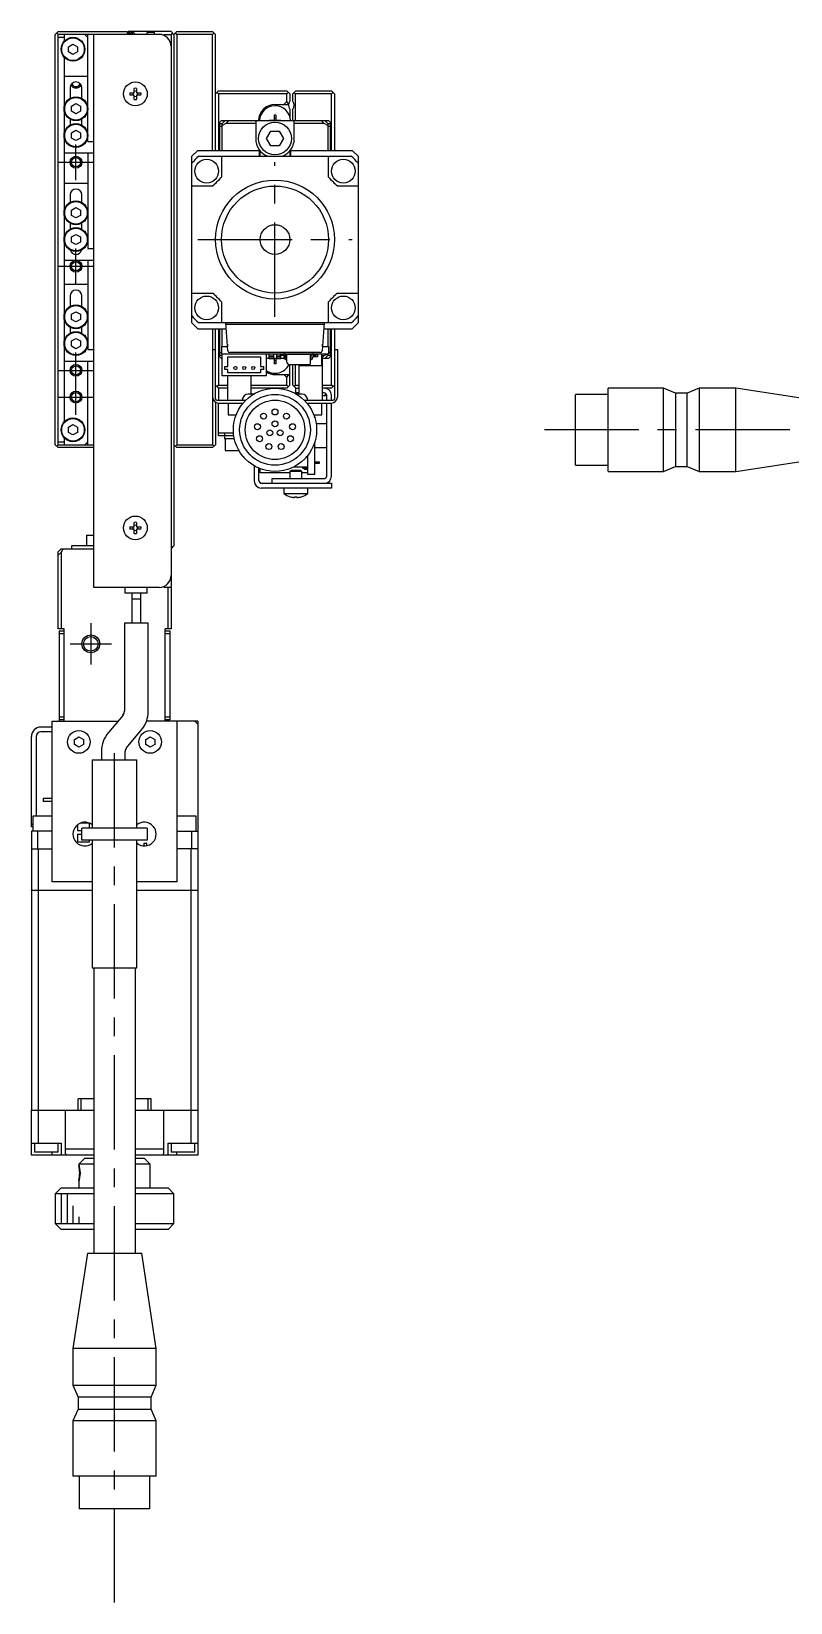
# Model space of a CAD drawing. Extents: x -2 to 723, y -8 to 429.
# Drawn here: x 383.4 to 511.2, y 81.6 to 345.8 of the extents above; entities that cross this region are included whole.
import ezdxf

# ---------------------------------------------------------------- set-up
doc = ezdxf.new("R2010")
doc.units = 0
doc.header["$LTSCALE"] = 0.5
doc.linetypes.add('CENTER', pattern=[50.8, 31.75, -6.35, 6.35, -6.35])
for name, color, linetype in [('MSM_CENTER', 1, 'CENTER'), ('MSM_CONTINUOUS', 7, 'CONTINUOUS'), ('MSM_NARROW', 5, 'CONTINUOUS')]:
    doc.layers.add(name, color=color, linetype=linetype)

msp = doc.modelspace()

# ---------------------------------------------------------------- linework, layer by layer
at = {"layer": 'MSM_CENTER'}
for p, q in [((390.89, 320.8), (390.89, 326.8)), ((387.89, 323.8), (393.89, 323.8)), ((424.39, 297.8), (424.39, 323.8)), ((390.89, 303.3), (390.89, 309.3)), ((411.39, 310.8), (437.39, 310.8)), ((387.89, 306.3), (393.89, 306.3)), ((390.89, 281.3), (390.89, 291.8)), ((387.89, 288.8), (393.89, 288.8)), ((387.89, 284.3), (393.89, 284.3)), ((612.62, 278.8), (467.44, 278.8)), ((393.39, 246.3), (393.39, 239.3)), ((389.89, 242.8), (396.89, 242.8)), ((397.39, 81.55), (397.39, 226.55))]:
    msp.add_line(p, q, dxfattribs=at)
at = {"layer": 'MSM_CONTINUOUS'}
for p, q in [((387.39, 345.3), (387.89, 345.8)), ((387.39, 276.3), (387.39, 345.3)), ((387.89, 345.3), (387.64, 345.55)), ((387.89, 345.8), (399.39, 345.8)), ((404.89, 345.3), (387.89, 345.3)), ((387.89, 276.3), (387.89, 345.3)), ((388.89, 344.8), (387.89, 344.8)), ((388.89, 345.3), (388.89, 344.13)), ((389.64, 343.24), (390.39, 343.67)), ((390.39, 343.67), (391.14, 343.24)), ((392.39, 345.3), (392.89, 344.8)), ((392.89, 327.3), (392.89, 345.3)), ((393.89, 252.3), (393.89, 345.3)), ((399.39, 345.8), (399.89, 345.3)), ((399.64, 345.55), (399.39, 345.3)), ((399.49, 345.7), (399.69, 345.7)), ((399.59, 345.7), (399.69, 345.8)), ((406.89, 345.8), (399.69, 345.8)), ((399.99, 345.3), (399.99, 345.4)), ((400.19, 345.3), (400.19, 345.8)), ((400.89, 345.3), (400.39, 345.8)), ((400.39, 345.3), (400.39, 345.8)), ((404.09, 345.6), (402.89, 345.6)), ((402.89, 345.3), (402.89, 345.6)), ((404.09, 345.3), (404.09, 345.6)), ((405.69, 345.3), (406.89, 345.3)), ((406.89, 345.8), (407.39, 345.3)), ((407.14, 345.55), (406.89, 345.3)), ((406.89, 345.3), (406.89, 245.3)), ((407.39, 345.3), (407.89, 345.8)), ((407.39, 345.3), (407.39, 259.3)), ((407.89, 345.3), (407.64, 345.55)), ((407.89, 345.8), (413.89, 345.8)), ((407.89, 345.3), (407.89, 276.3)), ((413.89, 345.3), (407.89, 345.3)), ((414.39, 345.3), (413.89, 345.8)), ((414.14, 345.55), (413.89, 345.3)), ((413.89, 325.8), (413.89, 345.3)), ((414.39, 325.8), (414.39, 345.3)), ((388.89, 341.48), (388.89, 280.13)), ((389.64, 342.37), (389.64, 343.24)), ((390.39, 341.94), (389.64, 342.37)), ((391.14, 342.37), (390.39, 341.94)), ((391.14, 343.24), (391.14, 342.37)), ((388.89, 338.3), (392.89, 338.3)), ((389.89, 336.3), (389.89, 334.54)), ((391.89, 334.54), (391.89, 336.3)), ((400.69, 335.5), (400.69, 336.23)), ((401.09, 336.23), (401.09, 335.5)), ((414.39, 335.3), (414.89, 335.8)), ((414.89, 335.8), (426.39, 335.8)), ((426.89, 335.3), (426.39, 335.8)), ((427.39, 335.3), (427.89, 335.8)), ((427.89, 335.8), (433.89, 335.8)), ((433.89, 335.8), (434.39, 335.3)), ((390.14, 333.24), (390.89, 333.67)), ((390.14, 332.37), (390.14, 333.24)), ((390.89, 333.67), (391.64, 333.24)), ((391.64, 333.24), (391.64, 332.37)), ((399.96, 335.5), (400.69, 335.5)), ((400.69, 335.1), (399.96, 335.1)), ((400.69, 334.38), (400.69, 335.1)), ((401.09, 335.5), (401.82, 335.5)), ((401.82, 335.1), (401.09, 335.1)), ((401.09, 335.1), (401.09, 334.38)), ((414.89, 335.3), (414.64, 335.55)), ((426.39, 335.3), (414.89, 335.3)), ((414.89, 335.3), (414.89, 325.8)), ((424.39, 333.5), (426.65, 333.5)), ((426.39, 334), (425.89, 333.5)), ((426.64, 335.55), (426.39, 335.3)), ((426.39, 334), (426.39, 335.3)), ((426.66, 333.62), (426.39, 334)), ((426.89, 335.3), (426.89, 334.07)), ((427.39, 334.07), (427.39, 335.3)), ((427.59, 335.5), (427.79, 335.3)), ((427.79, 335.3), (427.79, 330.8)), ((433.89, 335.3), (427.79, 335.3)), ((434.14, 335.55), (433.89, 335.3)), ((433.89, 325.8), (433.89, 335.3)), ((434.39, 335.3), (434.39, 325.8)), ((389.89, 331.07), (389.89, 330.04)), ((390.89, 331.94), (390.14, 332.37)), ((391.64, 332.37), (390.89, 331.94)), ((391.89, 330.04), (391.89, 331.07)), ((415.39, 330.8), (414.89, 330.3)), ((415.39, 330.8), (433.39, 330.8)), ((415.49, 330.3), (415.99, 330.8)), ((415.89, 330.7), (415.89, 330.8)), ((416.6, 330.8), (416.1, 330.3)), ((421.14, 330.8), (421.14, 327.8)), ((423.39, 330.8), (423.39, 330.85)), ((424.19, 330.85), (423.39, 330.85)), ((423.92, 330.85), (423.93, 330.8)), ((424.54, 331.7), (424.25, 331.7)), ((424.25, 331.7), (424.25, 330.91)), ((424.54, 331.17), (424.25, 331.17)), ((424.54, 331.7), (424.54, 330.91)), ((425.39, 330.85), (424.6, 330.85)), ((424.86, 330.85), (424.86, 330.8)), ((425.39, 330.8), (425.39, 330.85)), ((426.89, 332.74), (426.89, 331.42)), ((427.39, 330.8), (427.39, 332.74)), ((427.64, 327.8), (427.64, 330.8)), ((432.68, 330.3), (432.18, 330.8)), ((432.79, 330.8), (433.29, 330.3)), ((432.89, 330.7), (432.89, 330.8)), ((433.89, 330.3), (433.39, 330.8)), ((390.14, 328.74), (390.89, 329.17)), ((390.14, 327.87), (390.14, 328.74)), ((390.89, 327.44), (390.14, 327.87)), ((390.89, 329.17), (391.64, 328.74)), ((391.64, 327.87), (390.89, 327.44)), ((391.64, 328.74), (391.64, 327.87)), ((415.09, 330.3), (415.49, 330.3)), ((415.09, 325.8), (415.09, 330.3)), ((415.49, 329.8), (415.09, 329.8)), ((416.1, 330.3), (415.49, 330)), ((415.49, 325.8), (415.49, 330.3)), ((421.14, 330.3), (416.1, 330.3)), ((422.95, 327.8), (423.67, 329.05)), ((423.67, 326.55), (422.95, 327.8)), ((423.67, 329.05), (425.11, 329.05)), ((425.11, 329.05), (425.83, 327.8)), ((425.83, 327.8), (425.11, 326.55)), ((432.68, 330.3), (427.64, 330.3)), ((433.29, 330), (432.68, 330.3)), ((433.29, 330.3), (433.69, 330.3)), ((433.29, 330.3), (433.29, 325.8)), ((433.69, 329.8), (433.29, 329.8)), ((433.69, 330.3), (433.69, 325.8)), ((393.89, 325.3), (388.89, 325.3)), ((392.89, 327.3), (393.89, 327.3)), ((392.89, 325.3), (392.89, 309.3)), ((411.39, 325.8), (410.39, 324.8)), ((411.39, 325.8), (421.79, 325.8)), ((421.79, 324.8), (421.79, 325.8)), ((421.9, 324.8), (421.9, 325.71)), ((425.11, 326.55), (423.67, 326.55)), ((426.88, 325.71), (426.88, 324.8)), ((426.99, 325.8), (426.99, 324.8)), ((426.99, 325.8), (437.39, 325.8)), ((438.39, 324.8), (437.39, 325.8)), ((410.39, 296.8), (410.39, 324.8)), ((411.55, 324.8), (437.24, 324.8)), ((415.39, 324.8), (415.39, 321.3)), ((433.39, 321.3), (433.39, 324.8)), ((438.39, 324.8), (438.39, 296.8)), ((388.89, 320.3), (392.89, 320.3)), ((413.89, 319.8), (410.39, 319.8)), ((438.39, 319.8), (434.89, 319.8)), ((389.89, 318.3), (389.89, 317.04)), ((391.89, 317.04), (391.89, 318.3)), ((390.14, 315.74), (390.89, 316.17)), ((390.14, 314.87), (390.14, 315.74)), ((390.89, 314.44), (390.14, 314.87)), ((390.89, 316.17), (391.64, 315.74)), ((391.64, 314.87), (390.89, 314.44)), ((391.64, 315.74), (391.64, 314.87)), ((389.89, 313.57), (389.89, 312.54)), ((391.89, 312.54), (391.89, 313.57)), ((390.14, 311.24), (390.89, 311.67)), ((390.14, 310.37), (390.14, 311.24)), ((390.89, 309.94), (390.14, 310.37)), ((390.89, 311.67), (391.64, 311.24)), ((391.64, 310.37), (390.89, 309.94)), ((391.64, 311.24), (391.64, 310.37)), ((392.89, 309.3), (393.89, 309.3)), ((393.89, 307.3), (388.89, 307.3)), ((392.89, 307.3), (392.89, 292.3)), ((388.89, 303.3), (392.89, 303.3)), ((389.89, 301.3), (389.89, 299.54)), ((391.89, 299.54), (391.89, 301.3)), ((410.39, 301.8), (413.89, 301.8)), ((434.89, 301.8), (438.39, 301.8)), ((390.14, 298.24), (390.89, 298.67)), ((390.89, 298.67), (391.64, 298.24)), ((415.39, 300.3), (415.39, 296.8)), ((433.39, 296.8), (433.39, 300.3)), ((389.89, 296.07), (389.89, 295.04)), ((390.14, 297.37), (390.14, 298.24)), ((390.89, 296.94), (390.14, 297.37)), ((391.64, 297.37), (390.89, 296.94)), ((391.64, 298.24), (391.64, 297.37)), ((391.89, 295.04), (391.89, 296.07)), ((410.39, 296.8), (411.39, 295.8)), ((437.24, 296.8), (411.55, 296.8)), ((416.47, 292.08), (416.14, 296.8)), ((432.62, 296.5), (416.16, 296.5)), ((432.64, 296.8), (432.31, 292.08)), ((437.39, 295.8), (438.39, 296.8)), ((390.14, 293.74), (390.89, 294.17)), ((390.14, 292.87), (390.14, 293.74)), ((390.89, 294.17), (391.64, 293.74)), ((391.64, 293.74), (391.64, 292.87)), ((411.39, 295.8), (416.21, 295.8)), ((413.89, 295.8), (413.89, 276.3)), ((414.39, 284), (414.39, 295.8)), ((414.89, 295.8), (414.89, 286.3)), ((415.09, 291.3), (415.09, 295.8)), ((415.49, 292.8), (415.49, 295.8)), ((432.57, 295.8), (437.39, 295.8)), ((433.29, 295.8), (433.29, 292.8)), ((433.69, 295.8), (433.69, 291.3)), ((433.89, 286.3), (433.89, 295.8)), ((434.39, 295.8), (434.39, 284)), ((390.89, 292.44), (390.14, 292.87)), ((391.64, 292.87), (390.89, 292.44)), ((392.89, 292.3), (393.89, 292.3)), ((413.89, 292.3), (414.39, 292.3)), ((414.89, 291.3), (415.39, 290.8)), ((415.09, 291.8), (415.39, 291.8)), ((415.47, 291.3), (415.09, 291.3)), ((415.39, 292.8), (415.39, 291.6)), ((415.39, 292.8), (416.42, 292.8)), ((415.39, 291.6), (433.39, 291.6)), ((415.39, 290.8), (415.47, 290.8)), ((415.47, 287.9), (415.47, 291.6)), ((416.39, 293.23), (416.39, 292.8)), ((416.47, 291.1), (421.97, 291.1)), ((416.47, 289.45), (416.47, 291.1)), ((432.01, 291.8), (416.77, 291.8)), ((421.97, 291.1), (421.97, 289.45)), ((422.97, 287.9), (422.97, 291.6)), ((425.98, 290.8), (422.97, 290.8)), ((423.39, 290.76), (423.39, 291.6)), ((424.14, 291.18), (423.39, 291.18)), ((424.14, 291.05), (423.39, 291.05)), ((424.19, 290.76), (423.39, 290.76)), ((423.93, 290.8), (423.92, 290.76)), ((424.14, 291.6), (424.14, 290.8)), ((424.25, 290.7), (424.25, 289.9)), ((424.54, 290.7), (424.54, 289.9)), ((425.39, 290.76), (424.6, 290.76)), ((424.64, 291.6), (424.64, 290.8)), ((425.39, 291.18), (424.64, 291.18)), ((425.39, 291.05), (424.64, 291.05)), ((424.86, 290.8), (424.86, 290.76)), ((425.34, 291.37), (425.34, 291.6)), ((425.34, 291.37), (425.85, 291.37)), ((425.39, 290.76), (425.39, 291.37)), ((425.59, 291.37), (425.59, 291.6)), ((425.66, 291.37), (425.66, 291.6)), ((425.89, 291.6), (425.89, 291.6)), ((425.89, 291.37), (425.89, 290.8)), ((425.95, 291.18), (425.89, 291.18)), ((425.95, 291.05), (425.89, 291.05)), ((425.95, 291.27), (425.95, 290.94)), ((426.18, 290.94), (426.18, 291.27)), ((426.39, 291.18), (426.18, 291.18)), ((426.39, 291.05), (426.18, 291.05)), ((426.28, 290.84), (426.39, 290.84)), ((426.39, 290.15), (426.39, 291.4)), ((426.49, 291.5), (430.19, 291.5)), ((427.08, 291.6), (427.08, 291.5)), ((427.64, 291.6), (427.64, 291.5)), ((428.49, 291.6), (428.49, 291.5)), ((428.61, 291.6), (428.61, 291.5)), ((430.29, 291.4), (430.29, 289.82)), ((430.5, 291.05), (430.29, 291.05)), ((430.29, 290.84), (430.4, 290.84)), ((430.5, 290.94), (430.5, 291.27)), ((430.61, 291.6), (430.61, 291.52)), ((430.73, 291.27), (430.73, 290.94)), ((431.57, 291.05), (430.73, 291.05)), ((430.83, 291.37), (431.34, 291.37)), ((431.03, 291.6), (431.03, 291.37)), ((431.09, 291.6), (431.09, 291.37)), ((431.34, 291.6), (431.34, 291.37)), ((431.57, 291.6), (431.57, 291.05)), ((432.29, 289.6), (432.29, 291.6)), ((432.29, 290.92), (432.68, 291.3)), ((432.29, 291.3), (432.68, 291.3)), ((433.39, 290.8), (432.29, 290.8)), ((432.36, 292.8), (433.39, 292.8)), ((432.39, 292.8), (432.39, 293.23)), ((432.39, 283.8), (432.39, 290.8)), ((432.68, 291.3), (433.28, 291.6)), ((433.29, 291.3), (432.79, 290.8)), ((432.89, 290.8), (432.89, 290.9)), ((433.29, 291.6), (433.29, 291.3)), ((433.69, 291.3), (433.29, 291.3)), ((433.39, 292.8), (433.39, 291.6)), ((433.39, 291.8), (433.69, 291.8)), ((433.39, 290.8), (433.89, 291.3)), ((434.39, 292.3), (434.89, 292.3)), ((434.89, 292.3), (434.89, 284.3)), ((393.89, 290.3), (388.89, 290.3)), ((392.89, 276.3), (392.89, 290.3)), ((415.97, 289.45), (416.47, 289.45)), ((415.97, 288.95), (415.97, 289.45)), ((416.47, 288.95), (415.97, 288.95)), ((416.47, 288.4), (416.47, 288.95)), ((421.97, 288.4), (416.47, 288.4)), ((421.97, 289.45), (422.47, 289.45)), ((421.97, 288.95), (421.97, 288.4)), ((422.47, 288.95), (421.97, 288.95)), ((422.47, 289.45), (422.47, 288.95)), ((424.25, 290.43), (424.54, 290.43)), ((424.54, 289.9), (424.25, 289.9)), ((424.39, 288.1), (426.89, 288.1)), ((425.89, 288.1), (426.39, 287.6)), ((426.28, 290.61), (426.39, 290.61)), ((426.39, 287.6), (426.74, 288.1)), ((426.74, 289.75), (426.42, 290.07)), ((430.19, 289.72), (426.81, 289.72)), ((426.89, 286.3), (426.89, 289.72)), ((427.39, 286.3), (427.39, 289.72)), ((427.79, 289.72), (427.79, 286.3)), ((428.39, 289.72), (428.39, 284.8)), ((428.49, 289.72), (428.49, 289.6)), ((428.49, 289.6), (432.29, 289.6)), ((430.29, 290.61), (430.4, 290.61)), ((414.89, 285.8), (414.39, 286.3)), ((414.64, 286.05), (414.89, 286.3)), ((414.89, 286.3), (416.39, 286.3)), ((414.89, 285.8), (414.89, 283.8)), ((416.39, 285.8), (414.89, 285.8)), ((422.97, 287.9), (415.47, 287.9)), ((416.39, 287.9), (416.39, 283.8)), ((420.39, 284.8), (420.39, 287.9)), ((420.39, 286.3), (426.39, 286.3)), ((426.39, 285.8), (420.39, 285.8)), ((426.39, 286.3), (426.39, 287.6)), ((426.39, 286.3), (426.64, 286.05)), ((426.89, 286.3), (426.39, 285.8)), ((427.89, 285.8), (427.39, 286.3)), ((427.79, 286.3), (427.59, 286.1)), ((427.79, 286.3), (428.39, 286.3)), ((427.89, 285), (427.89, 285.8)), ((427.89, 285.8), (428.39, 285.8)), ((432.39, 286.3), (433.89, 286.3)), ((433.89, 285.8), (432.39, 285.8)), ((433.89, 286.3), (434.14, 286.05)), ((434.39, 286.3), (433.89, 285.8)), ((489.77, 285.8), (480.47, 285.8)), ((480.47, 271.8), (480.47, 285.8)), ((491.77, 284.95), (489.77, 285.8)), ((489.77, 271.8), (489.77, 285.8)), ((495.77, 285.8), (493.77, 284.95)), ((501.97, 285.8), (495.77, 285.8)), ((495.77, 285.8), (495.77, 271.8)), ((517.97, 283.37), (501.97, 285.8)), ((501.97, 271.8), (501.97, 285.8)), ((414.39, 283.44), (414.39, 276.3)), ((414.59, 283.8), (419.49, 283.8)), ((414.89, 283.3), (419.03, 283.3)), ((414.89, 277.8), (414.89, 283.3)), ((416.49, 283.3), (416.49, 281.3)), ((418.89, 283.3), (418.89, 283.13)), ((420.78, 284.8), (419.89, 284.8)), ((428.39, 285), (427.89, 285)), ((428.89, 284.8), (428, 284.8)), ((429.29, 283.8), (434.19, 283.8)), ((429.75, 283.3), (433.89, 283.3)), ((429.89, 283.13), (429.89, 283.3)), ((432.29, 281.3), (432.29, 283.3)), ((432.69, 285), (432.39, 285)), ((432.89, 284.5), (432.39, 284.5)), ((432.89, 284.5), (432.89, 284.95)), ((433.09, 283.8), (433.09, 284.6)), ((433.09, 271), (433.09, 283.3)), ((433.89, 283.8), (433.89, 284.6)), ((433.89, 271), (433.89, 283.3)), ((480.47, 284.75), (474.97, 284.75)), ((474.97, 272.85), (474.97, 284.75)), ((493.77, 284.95), (491.77, 284.95)), ((491.77, 284.95), (491.77, 272.65)), ((493.77, 272.65), (493.77, 284.95)), ((416.49, 281.3), (417.85, 281.3)), ((430.93, 281.3), (432.29, 281.3)), ((431.09, 280.83), (431.09, 281.3)), ((388.89, 277.48), (388.89, 276.3)), ((389.64, 279.24), (390.39, 279.67)), ((389.64, 278.37), (389.64, 279.24)), ((390.39, 277.94), (389.64, 278.37)), ((390.39, 279.67), (391.14, 279.24)), ((391.14, 278.37), (390.39, 277.94)), ((391.14, 279.24), (391.14, 278.37)), ((414.89, 278.3), (417.41, 278.3)), ((417.46, 277.8), (414.89, 277.8)), ((415.89, 278.3), (415.89, 277.3)), ((433.09, 279.8), (431.32, 279.8)), ((387.39, 276.3), (387.89, 275.8)), ((387.64, 276.05), (387.89, 276.3)), ((387.89, 276.8), (388.89, 276.8)), ((387.89, 276.3), (393.89, 276.3)), ((393.89, 275.8), (387.89, 275.8)), ((392.89, 276.8), (392.39, 276.3)), ((407.89, 275.8), (407.39, 276.3)), ((407.64, 276.05), (407.89, 276.3)), ((407.89, 276.3), (413.89, 276.3)), ((413.89, 275.8), (407.89, 275.8)), ((414.14, 276.05), (413.89, 276.3)), ((413.89, 275.8), (414.39, 276.3)), ((417.55, 277.3), (415.89, 277.3)), ((415.99, 277.3), (415.99, 275.3)), ((415.99, 275.3), (418.33, 275.3)), ((431.09, 271.3), (431.09, 276.78)), ((431.09, 275.8), (433.09, 275.8)), ((420.89, 272.74), (420.89, 270.2)), ((421.69, 270.3), (421.69, 272.35)), ((421.89, 271.55), (421.89, 272.27)), ((427.54, 272.55), (429.89, 272.55)), ((429.09, 272.32), (429.09, 272.55)), ((429.89, 272.32), (429.09, 272.32)), ((429.34, 272.1), (429.34, 272.32)), ((429.89, 271.3), (429.89, 274.47)), ((431.09, 273.43), (431.89, 273.43)), ((431.09, 273.18), (431.89, 273.18)), ((431.89, 273.18), (431.89, 273.43)), ((474.97, 272.85), (480.47, 272.85)), ((489.77, 271.8), (491.77, 272.65)), ((491.77, 272.65), (493.77, 272.65)), ((493.77, 272.65), (495.77, 271.8)), ((501.97, 271.8), (517.97, 274.23)), ((426.89, 271.55), (421.89, 271.55)), ((422.19, 269.8), (433.89, 269.8)), ((423.89, 269.8), (423.89, 270.6)), ((423.89, 270.6), (432.69, 270.6)), ((427.09, 272), (426.89, 271.8)), ((428.89, 271.8), (426.89, 271.8)), ((426.89, 271.8), (426.89, 270.6)), ((427.09, 272), (428.69, 272)), ((428.89, 271.8), (428.69, 272)), ((428.89, 270.6), (428.89, 271.8)), ((429.89, 271.55), (428.89, 271.55)), ((429.89, 272.1), (429.34, 272.1)), ((431.09, 271.3), (429.89, 271.3)), ((433.89, 269.8), (433.89, 269)), ((480.47, 271.8), (489.77, 271.8)), ((495.77, 271.8), (501.97, 271.8)), ((433.89, 269), (422.09, 269)), ((425.89, 269), (425.89, 268.11)), ((425.89, 268.11), (429.89, 268.11)), ((426.94, 267.55), (426.96, 267.55)), ((427.69, 267.55), (428.09, 267.55)), ((427.69, 267.42), (427.69, 267.55)), ((428.09, 267.55), (428.09, 267.42)), ((428.82, 267.55), (428.84, 267.55)), ((429.89, 268.11), (429.89, 269)), ((399.96, 262.5), (400.69, 262.5)), ((400.69, 262.1), (399.96, 262.1)), ((400.69, 262.5), (400.69, 263.23)), ((400.69, 261.38), (400.69, 262.1)), ((401.09, 263.23), (401.09, 262.5)), ((401.09, 262.5), (401.82, 262.5)), ((401.82, 262.1), (401.09, 262.1)), ((401.09, 262.1), (401.09, 261.38)), ((393.89, 259.3), (390.14, 259.3)), ((390.14, 259.3), (390.14, 258.8)), ((392.64, 261.1), (393.89, 261.1)), ((392.64, 261.1), (392.64, 259.3)), ((406.89, 259.3), (407.14, 259.05)), ((406.89, 258.8), (407.39, 259.3)), ((387.89, 258.3), (388.39, 258.8)), ((387.89, 245.3), (387.89, 258.3)), ((388.39, 258.19), (387.89, 257.69)), ((388.7, 258.8), (388.39, 258.19)), ((388.39, 258.8), (393.89, 258.8)), ((388.39, 258.19), (388.39, 245.3)), ((404.89, 252.3), (393.89, 252.3)), ((399.19, 251.3), (399.19, 252.3)), ((402.89, 251.3), (399.19, 251.3)), ((400.29, 251.3), (400.29, 246.3)), ((401.79, 246.3), (401.79, 251.3)), ((402.89, 251.3), (402.89, 252.3)), ((406.89, 252.3), (405.69, 252.3)), ((406.39, 245.3), (406.39, 252.3)), ((401.79, 250.3), (400.29, 250.3)), ((399.04, 246.3), (399.04, 231.47)), ((403.04, 246.3), (399.04, 246.3)), ((403.04, 231.47), (403.04, 246.3)), ((388.89, 245.3), (387.89, 245.3)), ((388.09, 245), (388.89, 245)), ((388.09, 245), (388.09, 229.8)), ((388.89, 244.5), (388.09, 244.5)), ((388.89, 229.8), (388.89, 245.3)), ((405.89, 229.8), (405.89, 245.3)), ((406.89, 245.3), (405.89, 245.3)), ((405.89, 245), (406.69, 245)), ((406.69, 244.5), (405.89, 244.5)), ((406.69, 245), (406.69, 230)), ((388.09, 230.5), (388.89, 230.5)), ((388.89, 230), (388.09, 230)), ((398.81, 230.83), (396.35, 227.91)), ((405.89, 230.5), (406.69, 230.5)), ((406.69, 230), (405.89, 230)), ((386.89, 228.8), (384.99, 228.8)), ((386.89, 228), (384.99, 228)), ((386.89, 202.8), (386.89, 229.8)), ((386.89, 229.8), (397.95, 229.8)), ((399.42, 225.33), (401.87, 228.26)), ((411.39, 229.8), (402.75, 229.8)), ((407.89, 229.8), (407.89, 202.8)), ((410.89, 229.8), (411.39, 229.3)), ((411.39, 229.8), (411.39, 201.35)), ((383.39, 212), (383.39, 227.2)), ((384.19, 227.2), (384.19, 213.8)), ((390.64, 226.74), (391.39, 227.17)), ((390.64, 225.87), (390.64, 226.74)), ((391.39, 225.44), (390.64, 225.87)), ((391.39, 227.17), (392.14, 226.74)), ((392.14, 225.87), (391.39, 225.44)), ((392.14, 226.74), (392.14, 225.87)), ((395.18, 224.69), (395.18, 223.3)), ((399.18, 223.3), (399.18, 224.69)), ((402.64, 226.74), (403.39, 227.17)), ((402.64, 225.87), (402.64, 226.74)), ((403.39, 225.44), (402.64, 225.87)), ((403.39, 227.17), (404.14, 226.74)), ((404.14, 225.87), (403.39, 225.44)), ((404.14, 226.74), (404.14, 225.87)), ((393.64, 223.3), (401.14, 223.3)), ((393.64, 223.3), (393.64, 211.8)), ((401.14, 211.8), (401.14, 223.3)), ((386.89, 216.8), (385.39, 216.8)), ((385.39, 216.8), (385.39, 216.3)), ((386.89, 216.3), (385.39, 216.3)), ((383.39, 212.5), (383.64, 212.5)), ((383.64, 212), (383.39, 212)), ((386.89, 213.8), (383.64, 213.8)), ((383.64, 213.8), (383.64, 211.3)), ((391.17, 212.39), (391.17, 211.39)), ((393.17, 212.64), (391.59, 212.64)), ((391.89, 209.8), (391.89, 211.8)), ((402.89, 211.8), (391.89, 211.8)), ((393.17, 211.8), (393.17, 212.64)), ((402.89, 211.8), (402.89, 209.8)), ((411.14, 213.8), (407.89, 213.8)), ((411.14, 211.3), (411.14, 213.8)), ((383.39, 211.3), (383.39, 201.35)), ((386.89, 211.3), (383.39, 211.3)), ((384.39, 211.3), (384.39, 208.3)), ((391.17, 211.39), (391.89, 211.39)), ((391.89, 210.73), (391.17, 210.73)), ((391.17, 210.73), (391.17, 209.48)), ((391.17, 209.48), (393.17, 209.48)), ((402.89, 209.8), (391.89, 209.8)), ((393.17, 209.48), (393.17, 209.8)), ((393.64, 209.8), (393.64, 188.3)), ((401.14, 188.3), (401.14, 209.8)), ((401.14, 209.3), (401.32, 209.3)), ((401.32, 209.12), (401.32, 209.3)), ((402.32, 209.3), (402.32, 208.81)), ((402.32, 209.3), (402.82, 209.3)), ((402.82, 208.85), (402.82, 209.3)), ((407.89, 211.3), (411.39, 211.3)), ((410.39, 208.3), (410.39, 211.3)), ((383.39, 208.3), (386.89, 208.3)), ((384.55, 208.3), (384.55, 201.35)), ((411.39, 208.3), (407.89, 208.3)), ((410.24, 208.3), (410.24, 201.35)), ((383.39, 201.35), (393.64, 201.35)), ((383.39, 201.3), (383.39, 164.35)), ((393.64, 201.3), (383.39, 201.3)), ((383.4, 201.3), (383.4, 201.35)), ((384.55, 201.3), (384.55, 201.35)), ((384.55, 201.3), (384.55, 164.35)), ((393.64, 202.8), (386.89, 202.8)), ((407.89, 202.8), (401.14, 202.8)), ((401.14, 201.35), (411.39, 201.35)), ((411.39, 201.3), (401.14, 201.3)), ((410.23, 201.3), (410.23, 201.35)), ((410.24, 201.3), (410.24, 164.35)), ((411.38, 201.3), (411.38, 201.35)), ((411.39, 201.3), (411.39, 164.35)), ((393.64, 188.3), (401.14, 188.3)), ((393.89, 188.3), (393.89, 140.3)), ((400.89, 140.3), (400.89, 188.3)), ((383.39, 164.35), (391.74, 164.35)), ((383.39, 156.8), (383.39, 164.3)), ((393.89, 164.3), (383.39, 164.3)), ((383.4, 164.3), (383.4, 164.35)), ((384.55, 164.3), (384.55, 164.35)), ((384.55, 164.3), (384.55, 158.8)), ((389.14, 157.85), (389.14, 164.3)), ((391.24, 164.35), (391.24, 166.3)), ((393.89, 166.3), (391.24, 166.3)), ((391.74, 164.3), (391.74, 166.3)), ((403.54, 166.3), (400.89, 166.3)), ((411.39, 164.3), (400.89, 164.3)), ((403.04, 164.3), (403.04, 166.3)), ((403.04, 164.35), (411.39, 164.35)), ((403.54, 164.35), (403.54, 166.3)), ((405.64, 164.3), (405.64, 157.85)), ((410.23, 164.3), (410.23, 164.35)), ((410.24, 164.3), (410.24, 158.8)), ((411.38, 164.3), (411.38, 164.35)), ((411.39, 164.3), (411.39, 156.8)), ((383.39, 158.8), (388.39, 158.8)), ((383.89, 158.8), (383.89, 157.3)), ((387.89, 157.3), (387.89, 158.8)), ((388.39, 158.8), (388.39, 156.8)), ((406.39, 156.8), (406.39, 158.8)), ((406.39, 158.8), (411.39, 158.8)), ((406.89, 158.8), (406.89, 157.3)), ((410.89, 157.3), (410.89, 158.8)), ((393.89, 156.8), (383.39, 156.8)), ((387.89, 157.3), (383.89, 157.3)), ((386.89, 156.8), (386.89, 157.3)), ((389.14, 157.85), (393.89, 157.85)), ((389.14, 157), (389.14, 157.8)), ((393.89, 157.8), (389.14, 157.8)), ((389.14, 157), (389.16, 157)), ((389.16, 157), (389.16, 156.8)), ((389.19, 157.8), (389.19, 157.85)), ((391.39, 155.3), (392.39, 156.3)), ((392.39, 156.3), (393.89, 156.3)), ((400.89, 157.85), (405.64, 157.85)), ((405.64, 157.8), (400.89, 157.8)), ((411.39, 156.8), (400.89, 156.8)), ((400.89, 156.3), (402.39, 156.3)), ((402.39, 156.3), (403.39, 155.3)), ((405.59, 157.8), (405.59, 157.85)), ((405.62, 157), (405.64, 157)), ((405.62, 156.8), (405.62, 157)), ((405.64, 157.8), (405.64, 157)), ((410.89, 157.3), (406.89, 157.3)), ((407.89, 156.8), (407.89, 157.3)), ((393.89, 155.3), (391.39, 155.3)), ((403.39, 155.3), (400.89, 155.3)), ((403.39, 151.3), (403.39, 155.3)), ((388.39, 151.3), (387.39, 150.3)), ((388.39, 151.3), (393.89, 151.3)), ((391.39, 152.3), (391.39, 151.3)), ((400.89, 151.3), (406.39, 151.3)), ((407.39, 150.3), (406.39, 151.3)), ((393.89, 150.3), (387.39, 150.3)), ((387.39, 150.3), (387.39, 145.3)), ((407.39, 150.3), (400.89, 150.3)), ((407.39, 145.3), (407.39, 150.3)), ((387.39, 145.3), (393.89, 145.3)), ((387.39, 145.3), (388.39, 144.3)), ((393.89, 144.3), (388.39, 144.3)), ((400.89, 145.3), (407.39, 145.3)), ((406.39, 144.3), (400.89, 144.3)), ((406.39, 144.3), (407.39, 145.3)), ((392.82, 140.3), (390.39, 124.3)), ((392.82, 140.3), (401.96, 140.3)), ((404.39, 124.3), (401.96, 140.3)), ((404.39, 124.3), (390.39, 124.3)), ((390.39, 124.3), (390.39, 118.1)), ((404.39, 118.1), (404.39, 124.3)), ((390.39, 118.1), (404.39, 118.1)), ((390.39, 118.1), (391.24, 116.1)), ((403.54, 116.1), (404.39, 118.1)), ((391.24, 114.1), (390.39, 112.1)), ((403.54, 116.1), (391.24, 116.1)), ((391.24, 116.1), (391.24, 114.1)), ((391.24, 114.1), (403.54, 114.1)), ((403.54, 114.1), (403.54, 116.1)), ((404.39, 112.1), (403.54, 114.1)), ((404.39, 112.1), (390.39, 112.1)), ((390.39, 112.1), (390.39, 102.8)), ((404.39, 102.8), (404.39, 112.1)), ((404.39, 102.8), (390.39, 102.8)), ((391.44, 102.8), (391.44, 97.3)), ((403.34, 97.3), (403.34, 102.8)), ((403.34, 97.3), (391.44, 97.3))]:
    msp.add_line(p, q, dxfattribs=at)
for centre, radius in [((390.39, 342.8), 2), ((390.39, 342.8), 1.9), ((400.89, 335.3), 2), ((390.89, 332.8), 2), ((390.89, 332.8), 1.9), ((424.39, 327.8), 2.75), ((390.89, 328.3), 2), ((390.89, 328.3), 1.9), ((390.89, 323.8), 0.783), ((412.89, 322.3), 2), ((435.89, 322.3), 2), ((424.39, 310.8), 10), ((424.39, 310.8), 9), ((390.89, 315.3), 2), ((390.89, 315.3), 1.9), ((390.89, 310.8), 2), ((390.89, 310.8), 1.9), ((424.39, 310.8), 2.5), ((390.89, 306.3), 0.783), ((412.89, 299.3), 2), ((435.89, 299.3), 2), ((390.89, 297.8), 2), ((390.89, 297.8), 1.9), ((390.89, 293.3), 2), ((390.89, 293.3), 1.9), ((390.89, 288.8), 0.783), ((417.72, 289.2), 0.25), ((419.22, 289.2), 0.25), ((420.72, 289.2), 0.25), ((424.39, 278.8), 7), ((390.89, 284.3), 0.783), ((424.39, 278.8), 5.95), ((424.39, 278.8), 5), ((390.39, 278.8), 2), ((390.39, 278.8), 1.9), ((422.46, 281.1), 0.5), ((424.39, 281.8), 0.5), ((424.39, 279.8), 0.5), ((426.32, 281.1), 0.5), ((421.44, 279.32), 0.5), ((421.79, 277.3), 0.5), ((423.52, 278.3), 0.5), ((425.26, 278.3), 0.5), ((426.99, 277.3), 0.5), ((427.34, 279.32), 0.5), ((423.36, 275.98), 0.5), ((425.42, 275.98), 0.5), ((400.89, 262.3), 2), ((393.39, 242.8), 1.23), ((391.39, 226.3), 1.9), ((403.39, 226.3), 1.9)]:
    msp.add_circle(centre, radius, dxfattribs=at)
for centre, radius, start, end in [((399.69, 345.4), 0.3, 0, 90), ((404.89, 343.3), 2, 0, 90), ((390.89, 336.3), 1, 0, 180), ((390.89, 337.3), 0.783, 203.0634, 336.9366), ((400.89, 335.3), 0.95, 77.8468, 102.1532), ((400.89, 335.3), 0.435, 62.6335, 117.3665), ((400.89, 335.3), 0.95, 167.8468, 192.1532), ((400.89, 335.3), 0.435, 152.6335, 207.3665), ((400.89, 335.3), 0.435, 242.6335, 297.3665), ((400.89, 335.3), 0.95, 257.8468, 282.1532), ((400.89, 335.3), 0.435, 332.6335, 27.3665), ((400.89, 335.3), 0.95, 347.8468, 12.1532), ((424.39, 330.7), 2.8, 90, 177.9533), ((424.39, 330.7), 2.6, 2.2042, 177.7958), ((427.64, 333.4), 1, 138.5904, 221.4096), ((426.64, 333.4), 1, 318.5904, 41.4096), ((424.19, 330.91), 0.06, 270, 0), ((424.6, 330.91), 0.06, 180, 270), ((424.39, 327.8), 3.25, 180, 247.3875), ((424.39, 327.8), 3.25, 319.9955, 0), ((424.39, 327.8), 3.25, 293.1078, 319.9951), ((424.39, 310.8), 19, 132.5369, 137.4631), ((424.39, 310.8), 19, 42.5369, 47.4631), ((401.23, 333.97), 19, 311.7998, 318.2002), ((447.55, 333.97), 19, 221.7998, 228.2002), ((390.89, 318.3), 1, 0, 180), ((390.89, 309.3), 1, 194.4775, 345.5225), ((390.89, 301.3), 1, 0, 180), ((401.23, 287.64), 19, 41.7998, 48.2002), ((447.55, 287.64), 19, 131.7998, 138.2002), ((424.39, 310.8), 19, 222.5369, 227.4631), ((424.39, 310.8), 19, 312.5369, 317.4631), ((416.77, 292.1), 0.3, 184, 270), ((424.19, 290.7), 0.06, 0, 90), ((424.6, 290.7), 0.06, 90, 180), ((425.85, 291.27), 0.33, 0, 90), ((425.85, 291.27), 0.1, 0, 90), ((426.28, 290.94), 0.33, 180, 270), ((426.28, 290.94), 0.1, 180, 270), ((426.49, 291.4), 0.1, 90, 180), ((430.19, 291.4), 0.1, 0, 90), ((430.4, 290.94), 0.1, 270, 0), ((430.4, 290.94), 0.33, 270, 0), ((430.83, 291.27), 0.33, 90, 180), ((430.83, 291.27), 0.1, 90, 180), ((432.01, 292.1), 0.3, 270, 356), ((424.39, 290.9), 2.6, 236.7648, 334.089), ((424.39, 290.9), 2.8, 239.4075, 270), ((426.49, 290.15), 0.1, 180, 225), ((426.81, 289.82), 0.1, 225, 270), ((430.19, 289.82), 0.1, 270, 0), ((432.69, 284.6), 1.2, 0, 90), ((414.89, 284.3), 1, 180, 270), ((414.59, 284), 0.2, 180, 270), ((419.89, 283.8), 1, 90, 180), ((428.89, 283.8), 1, 0, 90), ((432.69, 284.6), 0.4, 0, 90), ((433.89, 284.3), 1, 270, 0), ((434.19, 284), 0.2, 270, 0), ((419.89, 274.8), 1, 208.9988, 234.2683), ((428.89, 274.8), 1, 305.7317, 331.0012), ((422.09, 270.2), 1.2, 180, 270), ((422.19, 270.3), 0.5, 180, 270), ((432.69, 271), 0.4, 270, 0), ((432.69, 271), 1.2, 270, 0), ((427.89, 270.6), 3.2, 231.3178, 252.73), ((427.89, 270.6), 3.19, 253.0947, 266.4097), ((427.89, 270.6), 3.19, 273.5903, 286.9053), ((427.89, 270.6), 3.2, 287.27, 308.6822), ((400.89, 262.3), 0.95, 167.8468, 192.1532), ((400.89, 262.3), 0.435, 152.6335, 207.3665), ((400.89, 262.3), 0.95, 77.8468, 102.1532), ((400.89, 262.3), 0.435, 62.6335, 117.3665), ((400.89, 262.3), 0.435, 242.6335, 297.3665), ((400.89, 262.3), 0.435, 332.6335, 27.3665), ((400.89, 262.3), 0.95, 347.8468, 12.1532), ((400.89, 262.3), 0.95, 257.8468, 282.1532), ((404.89, 254.3), 2, 270, 0), ((398.04, 231.47), 1, 320, 0), ((398.04, 231.47), 5, 320, 0), ((384.99, 227.2), 1.6, 90, 180), ((384.99, 227.2), 0.8, 90, 180), ((400.18, 224.69), 5, 140, 180), ((400.18, 224.69), 1, 140, 180), ((392.39, 210.8), 2, 51.3178, 308.6822), ((402.39, 210.8), 2, 231.3178, 128.6822), ((404.06, 212.1), 0.2, 165.0734, 270.8074), ((385.52, 153.8), 6, 347.976, 12.024)]:
    msp.add_arc(centre, radius, start, end, dxfattribs=at)
at = {"layer": 'MSM_NARROW'}
for p, q in [((391.39, 155.3), (391.58, 153.8)), ((391.58, 153.8), (391.39, 152.3)), ((388.39, 150.3), (388.39, 145.3)), ((389.39, 150.3), (389.39, 145.3)), ((390.39, 148.3), (390.39, 145.3)), ((391.39, 146.45), (391.39, 145.3))]:
    msp.add_line(p, q, dxfattribs=at)
for centre, radius in [((390.89, 323.8), 1), ((390.89, 306.3), 1), ((390.89, 288.8), 1), ((390.89, 284.3), 1), ((393.39, 242.8), 1.5)]:
    msp.add_circle(centre, radius, dxfattribs=at)
msp.add_arc((390.89, 337.3), 1, 210, 330, dxfattribs=at)

doc.saveas('drawing.dxf')
